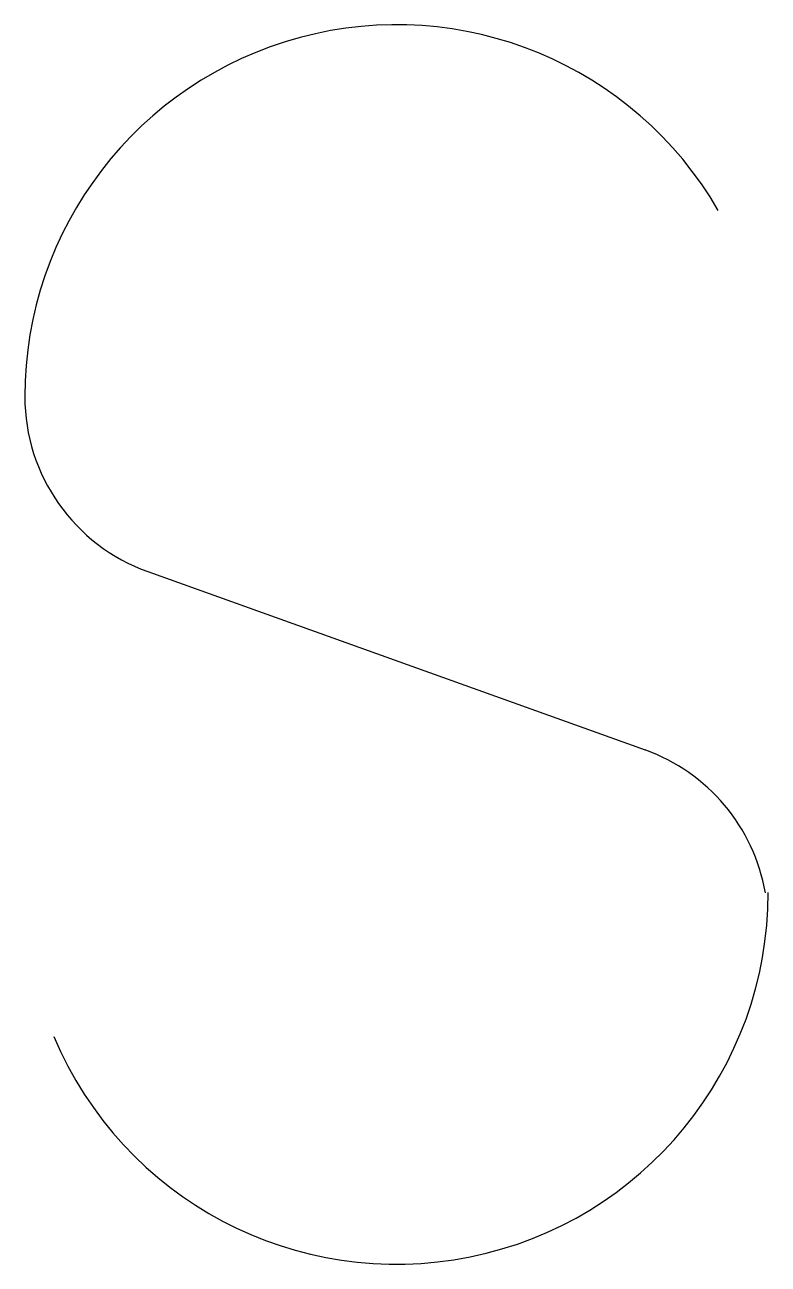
# Model space of a CAD drawing. Extents: x 0 to 300, y 0 to 500.
import ezdxf

# ---------------------------------------------------------------- set-up
doc = ezdxf.new("R2010")
doc.units = 0
doc.layers.get('0').update_dxf_attribs({"linetype": 'CONTINUOUS'})

msp = doc.modelspace()

# ---------------------------------------------------------------- linework, layer by layer
msp.add_line((49.68, 279.4), (250.32, 207.45))
for centre, radius, start, end in [((150, 350), 150, 30.0649, 180), ((75, 350), 75, 180, 250.2719), ((225, 136.86), 75, 9.9403, 70.2719), ((150, 150), 150, 202.8135, 0)]:
    msp.add_arc(centre, radius, start, end)

doc.saveas('drawing.dxf')
